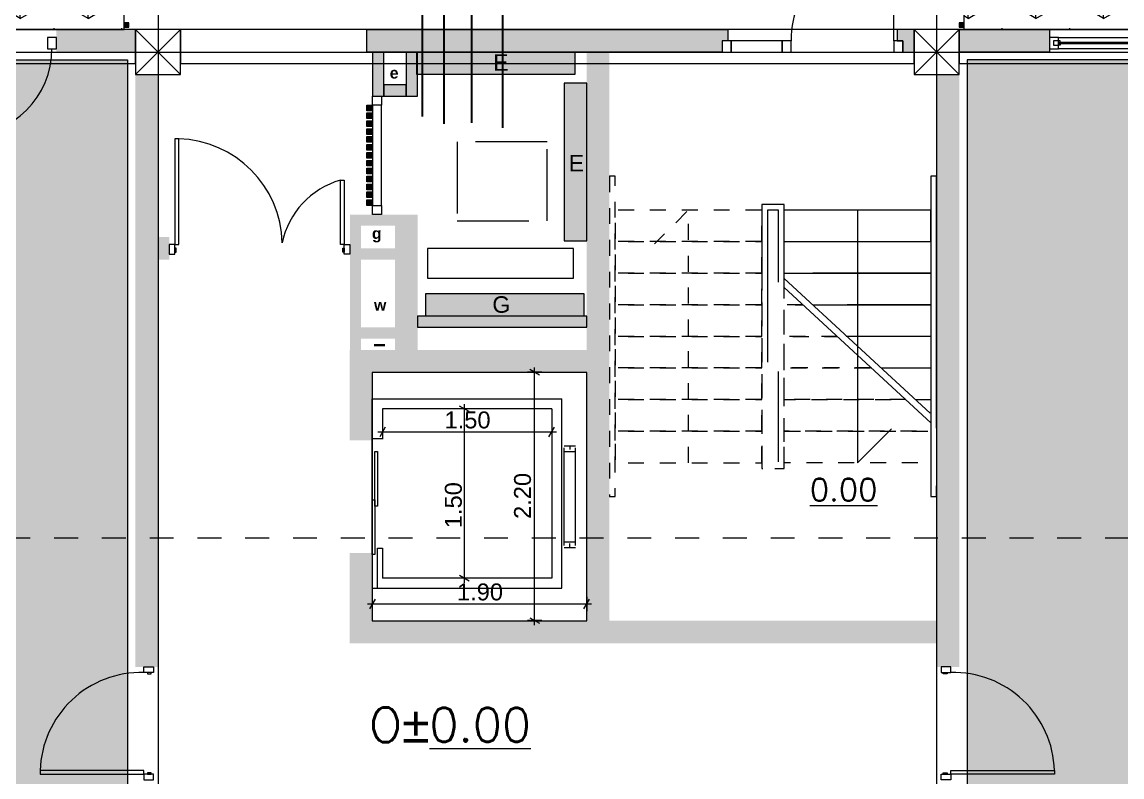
# Model space of a CAD drawing. Header units: millimetres. Extents: x 476244520 to 476657119, y 4620824743 to 4621446928.
# Drawn here: x 476416742 to 476426491, y 4620884395 to 4620891087 of the extents above; entities that cross this region are included whole.
import ezdxf

# ---------------------------------------------------------------- set-up
doc = ezdxf.new("R2010")
doc.units = ezdxf.units.MM
doc.header["$MEASUREMENT"] = 0
doc.set_wipeout_variables(frame=1)
for name, pattern in [('AStair_dashed', [1800, 800, -1000]), ('Dashed', [423.333333, 211.666667, -211.666667]), ('Hidden Line', [317.5, 211.666667, -105.833333]), ('Long Dashed', [1058.333302, 634.99999, -423.333311]), ('Small Dashed', [282.222222, 141.111111, -141.111111]), ('Wipeout_Contour', [1000, 0, -1000])]:
    doc.linetypes.add(name, pattern=pattern)
for name, color, linetype, lineweight, true_color in [('0_Pen_No__8_Pen_No__11', 7, 'Continuous', 0, 0x636466), ('gegmebi_Pen_No__7_Pen_No__252', 7, 'Continuous', 0, 0x666666), ('New_2D Drafting - General_Pen_No__250_Pen_No__17', 7, 'Continuous', 0, 0xa68068)]:
    doc.layers.add(name, color=color, linetype=linetype, lineweight=lineweight, true_color=true_color)
for name, color, linetype, lineweight in [('0_Pen_No__8_Pen_No__7', 7, 'Continuous', 0), ('2D Drafting - General_Pen_No__1_Pen_No__7', 7, 'Continuous', 0), ('2D Drafting - General_Pen_No__1_Pen_No__7_Pen_No__7', 7, 'Continuous', 0), ('2D Drafting - General_Pen_No__250_Pen_No__7_Pen_No__154', 154, 'Continuous', 0), ('2D Drafting - General_Pen_No__250_Pen_No__7_Pen_No__250', 7, 'Continuous', 0), ('2D Drafting - General_Pen_No__250_Pen_No__7_Pen_No__7', 7, 'Continuous', 0), ('2D Drafting - General_Pen_No__7_Pen_No__7', 7, 'Continuous', 0), ('2D Drafting - General_Pen_No__7_Pen_No__7_Pen_No__7', 7, 'Continuous', 0), ('a-iataki_Pen_No__1_Pen_No__1', 1, 'Continuous', 0), ('Doors_Pen_No__7_Pen_No__7', 7, 'Continuous', 0), ('Doors_Pen_No__7_Pen_No__7_Pen_No__7', 7, 'Continuous', 0), ('G-Anno-Nplt_Pen_No__151', 151, 'Continuous', 0), ('G-Anno-Nplt_Pen_No__4', 7, 'Continuous', 0), ('G-Anno-Nplt_Pen_No__7', 7, 'Continuous', 0), ('gegmebi_Pen_No__7_Pen_No__7', 7, 'Continuous', 0), ('kar-panjara_Pen_No__7_Pen_No__7_Pen_No__7', 7, 'Continuous', 0), ('New_._Pen_No__1', 1, 'Continuous', 0), ('New_0_Pen_No__250_Pen_No__255', 255, 'Continuous', 0), ('New_0_Pen_No__250_Pen_No__7', 7, 'Continuous', 0), ('New_2D Drafting - General_Pen_No__250_Pen_No__7_Pen_No__112', 112, 'Continuous', 0), ('New_2D Drafting - General_Pen_No__250_Pen_No__7_Pen_No__154', 154, 'Continuous', 0), ('New_2D Drafting - General_Pen_No__250_Pen_No__7_Pen_No__250', 7, 'Continuous', 0), ('New_2D Drafting - General_Pen_No__250_Pen_No__7_Pen_No__4', 7, 'Continuous', 0), ('New_2D Drafting - General_Pen_No__250_Pen_No__7_Pen_No__7', 7, 'Continuous', 0), ('New_2D Drafting - General_Pen_No__30_Pen_No__9_Pen_No__9_Pen_No__250', 7, 'Continuous', 0), ('New_2D Drafting - General_Pen_No__30_Pen_No__9_Pen_No__9_Pen_No__4', 7, 'Continuous', 0), ('New_2D Drafting - General_Pen_No__30_Pen_No__9_Pen_No__9_Pen_No__7', 7, 'Continuous', 0), ('New_R03_Nakveti_Pen_No__250', 7, 'Continuous', 0), ('New_R03_Nakveti_Pen_No__4', 7, 'Continuous', 0), ('New_shenobebi_Pen_No__1', 1, 'Continuous', 0), ('New_shenobebi_Pen_No__7', 7, 'Continuous', 0), ('New_Structural - Bearing_Pen_No__250', 7, 'Continuous', 0), ('New_Structural - Bearing_Pen_No__4', 7, 'Continuous', 0), ('New_Structural - Bearing_Pen_No__7', 7, 'Continuous', 0), ('zoma_Pen_No__142', 142, 'Continuous', 0), ('zoma_Pen_No__5_Pen_No__5', 5, 'Continuous', 0)]:
    doc.layers.add(name, color=color, linetype=linetype, lineweight=lineweight)
doc.layers.add('zoma', color=7, linetype='Continuous')
doc.styles.add('GENERATED_STYLE_2', font='arial.ttf')
doc.styles.add('GENERATED_STYLE_5', font='arialbd.ttf')
doc.dimstyles.new('GENERATED_STYLE__10', dxfattribs={"dimtxt": 150, "dimasz": 64.421331, "dimexe": 0.18, "dimexo": 3, "dimgap": 0.09, "dimtad": 1, "dimlfac": 0.001, "dimzin": 0, "dimdsep": 46, "dimtxsty": 'GENERATED_STYLE_2', "dimblk": 'ARROWHEAD_2', "dimblk1": 'ARROWHEAD_2', "dimblk2": 'ARROWHEAD_2', "dimcen": 0.09, "dimclrd": 142, "dimclre": 142, "dimclrt": 142, "dimadec": 0, "dimazin": 0, "dimtfac": 1, "dimtdec": 4, "dimtmove": 2, "dimatfit": 3, "dimfxl": 1, "dimtolj": 1, "dimtzin": 0, "dimarcsym": 0})
doc.dimstyles.new('GENERATED_STYLE__11', dxfattribs={"dimtxt": 150, "dimasz": 64.421331, "dimexe": 0.18, "dimexo": 3, "dimgap": 0.09, "dimtad": 1, "dimlfac": 0.001, "dimzin": 0, "dimdsep": 46, "dimtxsty": 'GENERATED_STYLE_2', "dimblk": 'ARROWHEAD_2', "dimblk1": 'ARROWHEAD_2', "dimblk2": 'ARROWHEAD_2', "dimcen": 0.09, "dimclrd": 142, "dimclre": 142, "dimclrt": 142, "dimadec": 0, "dimazin": 0, "dimtfac": 1, "dimtdec": 4, "dimtmove": 0, "dimatfit": 3, "dimfxl": 1, "dimtolj": 1, "dimtzin": 0, "dimarcsym": 0})
doc.dimstyles.new('GENERATED_STYLE__9', dxfattribs={"dimtxt": 150, "dimasz": 64.421331, "dimexe": 0.18, "dimexo": 3, "dimgap": 0.09, "dimtad": 1, "dimtih": 1, "dimtoh": 1, "dimlfac": 0.001, "dimzin": 0, "dimdsep": 46, "dimtxsty": 'GENERATED_STYLE_2', "dimblk": 'ARROWHEAD_2', "dimblk1": 'ARROWHEAD_2', "dimblk2": 'ARROWHEAD_2', "dimcen": 0.09, "dimclrd": 142, "dimclre": 142, "dimclrt": 142, "dimadec": 0, "dimazin": 0, "dimtfac": 1, "dimtdec": 4, "dimtmove": 0, "dimatfit": 3, "dimfxl": 1, "dimtolj": 1, "dimtzin": 0, "dimarcsym": 0})
pattern_1 = [(90, (476844527.15, 4621385791.04), (-600, 0), [86.60254, -259.80762]), (90, (476844827.15, 4621385964.25), (-600, 0), [86.60254, -259.80762]), (30, (476844527.15, 4621385791.04), (-300, 519.61524), [86.60254, -259.80762]), (30, (476844527.15, 4621386137.45), (-300, 519.61524), [86.60254, -259.80762]), (150, (476844527.15, 4621385791.04), (300, 519.61524), [86.60254, -259.80762]), (150, (476844527.15, 4621386137.45), (300, 519.61524), [86.60254, -259.80762])]

# ---------------------------------------------------------------- blocks, each defined once
blk = doc.blocks.new('*D818', base_point=(476844527.1, 4621385791))
at = {"layer": 'zoma_Pen_No__142', "color": 142, "linetype": 'Continuous', "lineweight": 0, "transparency": 16777216}
for p, q in [((476419846.9, 4620885928.2), (476419805.5, 4620885928.2)), ((476419871.4, 4620885970.6), (476419822.5, 4620885885.8)), ((476419846.9, 4620885991.8), (476419846.9, 4620885864.6)), ((476421746.9, 4620885928.2), (476419846.9, 4620885928.2)), ((476421722.5, 4620885885.8), (476421771.4, 4620885970.6)), ((476421746.9, 4620885991.8), (476421746.9, 4620885864.6)), ((476421788.4, 4620885928.2), (476421746.9, 4620885928.2))]:
    blk.add_line(p, q, dxfattribs=at)
at = {"layer": 'zoma_Pen_No__142', "color": 142, "lineweight": 0, "transparency": 16777216, "insert": (476420597.4, 4620885958.2), "char_height": 150, "attachment_point": 7, "style": 'GENERATED_STYLE_2'}
blk.add_mtext('\\A1;{\\pql;\\fArial CYR|b0|i0|c204|p34;1.90}', dxfattribs=at)
blk = doc.blocks.new('ARROWHEAD_2')
at = {"color": 0, "linetype": 'Continuous', "lineweight": 0}
for p, q in [((0, 0), (-1, 0)), ((-0.38, -0.66), (0.38, 0.66))]:
    blk.add_line(p, q, dxfattribs=at)
blk = doc.blocks.new('*D819', base_point=(476844527.1, 4621385791))
at = {"layer": 'zoma_Pen_No__142', "color": 142, "linetype": 'Continuous', "lineweight": 0, "transparency": 16777216}
for p, q in [((476420726.4, 4620887658.4), (476420599.2, 4620887658.4)), ((476420705.2, 4620887634), (476420620.4, 4620887682.9)), ((476420662.8, 4620887658.4), (476420662.8, 4620887699.9)), ((476420662.8, 4620886158.4), (476420662.8, 4620887658.4)), ((476420726.4, 4620886158.4), (476420599.2, 4620886158.4)), ((476420620.4, 4620886182.9), (476420705.2, 4620886134)), ((476420662.8, 4620886117), (476420662.8, 4620886158.4))]:
    blk.add_line(p, q, dxfattribs=at)
at = {"layer": 'zoma_Pen_No__142', "color": 142, "lineweight": 0, "transparency": 16777216, "insert": (476420641.8, 4620886600.4), "char_height": 150, "attachment_point": 7, "rotation": 90, "style": 'GENERATED_STYLE_2'}
blk.add_mtext('\\A1;{\\pql;\\fArial CYR|b0|i0|c204|p34;1.50}', dxfattribs=at)
blk = doc.blocks.new('*D820', base_point=(476844527.1, 4621385791))
at = {"layer": 'zoma_Pen_No__142', "color": 142, "linetype": 'Continuous', "lineweight": 0, "transparency": 16777216}
for p, q in [((476419961.1, 4620887495.1), (476419912.2, 4620887410.3)), ((476419936.6, 4620887516.3), (476419936.6, 4620887389.1)), ((476421412.2, 4620887410.3), (476421461.1, 4620887495.1)), ((476421436.6, 4620887516.3), (476421436.6, 4620887389.1)), ((476419936.6, 4620887452.7), (476419895.2, 4620887452.7)), ((476421436.6, 4620887452.7), (476419936.6, 4620887452.7)), ((476421478.1, 4620887452.7), (476421436.6, 4620887452.7))]:
    blk.add_line(p, q, dxfattribs=at)
at = {"layer": 'zoma_Pen_No__142', "color": 142, "lineweight": 0, "transparency": 16777216, "insert": (476420487.1, 4620887482.7), "char_height": 150, "attachment_point": 7, "style": 'GENERATED_STYLE_2'}
blk.add_mtext('\\A1;{\\pql;\\fArial CYR|b0|i0|c204|p34;1.50}', dxfattribs=at)
blk = doc.blocks.new('*D821', base_point=(476844527.1, 4621385791))
at = {"layer": 'zoma_Pen_No__142', "color": 142, "linetype": 'Continuous', "lineweight": 0, "transparency": 16777216}
for p, q in [((476421348.6, 4620887981.8), (476421221.4, 4620887981.8)), ((476421327.4, 4620887957.4), (476421242.6, 4620888006.3)), ((476421285, 4620887981.8), (476421285, 4620888023.3)), ((476421285, 4620885781.8), (476421285, 4620887981.8)), ((476421242.6, 4620885806.3), (476421327.4, 4620885757.4)), ((476421348.6, 4620885781.8), (476421221.4, 4620885781.8)), ((476421285, 4620885740.4), (476421285, 4620885781.8))]:
    blk.add_line(p, q, dxfattribs=at)
at = {"layer": 'zoma_Pen_No__142', "color": 142, "lineweight": 0, "transparency": 16777216, "insert": (476421255, 4620886682.3), "char_height": 150, "attachment_point": 7, "rotation": 90, "style": 'GENERATED_STYLE_2'}
blk.add_mtext('\\A1;{\\pql;\\fArial CYR|b0|i0|c204|p34;2.20}', dxfattribs=at)

msp = doc.modelspace()

# ---------------------------------------------------------------- hatches: boundary and pattern name
at = {"layer": '0_Pen_No__8_Pen_No__11', "linetype": 'Continuous', "lineweight": 0, "true_color": 0x636466}
for points in [[(476421641.831, 4620890820.429), (476421641.83, 4620890620.429), (476420241.876, 4620890620.439), (476420241.877, 4620890820.439)], [(476421747.721, 4620890545.674), (476421547.721, 4620890545.673), (476421547.73, 4620889145.719), (476421747.73, 4620889145.721)], [(476421721.549, 4620888680.478), (476421721.549, 4620888480.478), (476420321.595, 4620888480.478), (476420321.595, 4620888680.478)]]:
    msp.add_hatch(color=251, dxfattribs=at).paths.add_polyline_path(points)
at = {"layer": '2D Drafting - General_Pen_No__250_Pen_No__7_Pen_No__154', "linetype": 'Continuous', "lineweight": 0}
for points in [[(476422997.736, 4620890920.291), (476422947.733, 4620890920.291), (476422947.733, 4620890820.406), (476419797.461, 4620890820.406), (476419797.461, 4620891020.243), (476422997.736, 4620891020.243)], [(476424647.729, 4620891020.244), (476424497.736, 4620891020.244), (476424497.736, 4620890920.245), (476424547.733, 4620890920.245), (476424547.733, 4620890820.244), (476424647.729, 4620890820.244)]]:
    msp.add_hatch(color=154, dxfattribs=at).paths.add_polyline_path(points)
at = {"layer": '2D Drafting - General_Pen_No__250_Pen_No__7_Pen_No__7', "linetype": 'Continuous', "lineweight": 0}
for points in [[(476417747.729, 4620890820.243), (476417047.731, 4620890820.243), (476417047.731, 4620891020.243), (476417747.729, 4620891020.243)], [(476425847.734, 4620890820.243), (476425047.729, 4620890820.243), (476425047.729, 4620891020.243), (476425847.734, 4620891020.243)], [(476420147.73, 4620890820.425), (476420147.73, 4620890430.468), (476420247.73, 4620890430.468), (476420247.73, 4620890820.425)], [(476421747.729, 4620890820.243), (476421747.729, 4620888180.211), (476421947.729, 4620888180.211), (476421947.729, 4620890820.243)], [(476417947.729, 4620890620.243), (476417947.729, 4620885370.243), (476417747.729, 4620885370.243), (476417747.729, 4620890620.243)], [(476424847.729, 4620890620.243), (476424847.729, 4620885580.243), (476425047.729, 4620885580.243), (476425047.729, 4620890620.243)], [(476425047.729, 4620890620.243), (476424847.729, 4620890620.243), (476424847.729, 4620885370.243), (476425047.729, 4620885370.243)], [(476420247.729, 4620889380.478), (476420047.729, 4620889380.478), (476420047.729, 4620888180.478), (476420247.729, 4620888180.478)], [(476418047.643, 4620888979.871), (476417947.729, 4620888979.871), (476417947.729, 4620889179.871), (476418047.643, 4620889179.871)]]:
    msp.add_hatch(color=7, dxfattribs=at).paths.add_polyline_path(points)
at = {"layer": 'G-Anno-Nplt_Pen_No__151', "linetype": 'Continuous', "lineweight": 0, "true_color": 0x1f2f3f}
msp.add_hatch(color=169, dxfattribs=at).paths.add_polyline_path([(476417447.729, 4620883249.225), (476417947.729, 4620883249.225), (476417947.729, 4620881652.319), (476417877.729, 4620881652.319), (476417877.729, 4620880690.243), (476417678.519, 4620880690.243), (476417678.519, 4620880150.243), (476417877.729, 4620880150.243), (476417877.729, 4620875190.247), (476414277.553, 4620875190.247), (476414277.553, 4620873590.302), (476411617.729, 4620873590.302), (476411617.729, 4620873940.373), (476411217.729, 4620873940.373), (476411217.729, 4620880150.244), (476411317.729, 4620880150.244), (476411317.729, 4620880690.243), (476411217.729, 4620880690.243), (476411217.729, 4620881985.806), (476411147.729, 4620881985.806), (476411147.729, 4620883720.243), (476411217.729, 4620883720.243), (476411247.729, 4620883720.243), (476411247.729, 4620883950.243), (476411617.729, 4620883950.243), (476411617.729, 4620884780.431), (476411217.729, 4620884780.431), (476411217.729, 4620890550.244), (476411317.729, 4620890550.244), (476411317.729, 4620890750.243), (476417677.729, 4620890750.243), (476417677.729, 4620883890.243), (476417377.729, 4620883890.243), (476417377.729, 4620883554.047), (476417447.729, 4620883554.047)])
h = msp.add_hatch(color=169, dxfattribs=at)
h.paths.add_polyline_path([(476424057.541, 4620883820.244), (476420847.729, 4620883820.244), (476420847.729, 4620880272.083), (476420917.729, 4620880272.083), (476420917.729, 4620873790.243), (476420917.729, 4620873590.302), (476424577.729, 4620873590.302), (476424577.729, 4620873790.243), (476424777.729, 4620873790.243), (476424777.729, 4620875190.239), (476431677.729, 4620875190.239), (476431677.729, 4620878791.892), (476431747.729, 4620878791.892), (476431747.729, 4620880220.244), (476431127.541, 4620880220.244), (476431127.541, 4620880620.244), (476431127.541, 4620880690.244), (476431677.729, 4620880690.244), (476431677.729, 4620882714.552), (476431677.729, 4620883650.243), (476431477.729, 4620883650.243), (476431477.729, 4620883950.243), (476431277.729, 4620883950.243), (476431277.729, 4620884630.431), (476431677.729, 4620884630.431), (476431677.729, 4620890550.244), (476431477.729, 4620890550.244), (476431477.729, 4620890750.243), (476425117.729, 4620890750.243), (476425117.729, 4620883650.244), (476424937.73, 4620883650.244), (476424937.73, 4620883720.243), (476424747.462, 4620883720.243), (476424747.462, 4620883650.244), (476424747.462, 4620883423.501), (476424057.541, 4620883423.501)])
h.paths.add_polyline_path([(476425047.729, 4620880220.244), (476424647.729, 4620880220.244), (476424647.729, 4620880620.244), (476425047.729, 4620880620.244)], flags=0)
at = {"layer": 'G-Anno-Nplt_Pen_No__7', "linetype": 'Continuous', "lineweight": 0}
msp.add_hatch(color=7, dxfattribs=at).paths.add_polyline_path([(476421947.729, 4620885580.243), (476424847.729, 4620885580.243), (476424847.729, 4620885780.243), (476421947.729, 4620885780.243)])
at = {"layer": 'New_0_Pen_No__250_Pen_No__255', "linetype": 'Continuous', "lineweight": 0}
for points in [[(476417688.025, 4620891079.896), (476417647.729, 4620891079.896), (476417647.729, 4620891040.243), (476417688.025, 4620891040.243)], [(476425088.025, 4620891079.896), (476425047.729, 4620891079.896), (476425047.729, 4620891040.243), (476425088.025, 4620891040.243)]]:
    msp.add_hatch(color=255, dxfattribs=at).paths.add_polyline_path(points)
at = {"layer": 'New_2D Drafting - General_Pen_No__250_Pen_No__17', "linetype": 'Continuous', "lineweight": 0, "true_color": 0xa68068}
for points in [[(476419847.729, 4620890300.478), (476419847.729, 4620890350.478), (476419797.729, 4620890350.478), (476419797.729, 4620890300.478)], [(476419847.729, 4620890230.478), (476419847.729, 4620890280.478), (476419797.729, 4620890280.478), (476419797.729, 4620890230.478)], [(476419847.729, 4620890160.478), (476419847.729, 4620890210.478), (476419797.729, 4620890210.478), (476419797.729, 4620890160.478)], [(476419847.729, 4620890090.478), (476419847.729, 4620890140.478), (476419797.729, 4620890140.478), (476419797.729, 4620890090.478)], [(476419847.729, 4620890020.478), (476419847.729, 4620890070.478), (476419797.729, 4620890070.478), (476419797.729, 4620890020.478)], [(476419797.729, 4620890000.478), (476419797.729, 4620889950.478), (476419847.729, 4620889950.478), (476419847.729, 4620890000.478)], [(476419847.729, 4620889880.478), (476419847.729, 4620889930.478), (476419797.729, 4620889930.478), (476419797.729, 4620889880.478)], [(476419847.729, 4620889810.478), (476419847.729, 4620889860.478), (476419797.729, 4620889860.478), (476419797.729, 4620889810.478)], [(476419847.729, 4620889740.478), (476419847.729, 4620889790.478), (476419797.729, 4620889790.478), (476419797.729, 4620889740.478)], [(476419847.729, 4620889670.478), (476419847.729, 4620889720.478), (476419797.729, 4620889720.478), (476419797.729, 4620889670.478)], [(476419847.729, 4620889600.478), (476419847.729, 4620889650.478), (476419797.729, 4620889650.478), (476419797.729, 4620889600.478)], [(476419847.729, 4620889530.478), (476419847.729, 4620889580.478), (476419797.729, 4620889580.478), (476419797.729, 4620889530.478)], [(476419797.729, 4620889510.478), (476419797.729, 4620889460.478), (476419847.729, 4620889460.478), (476419847.729, 4620889510.478)]]:
    msp.add_hatch(color=45, dxfattribs=at).paths.add_polyline_path(points)
at = {"layer": 'New_2D Drafting - General_Pen_No__250_Pen_No__7_Pen_No__112', "linetype": 'Continuous', "lineweight": 0}
h = msp.add_hatch(dxfattribs=at)
h.set_pattern_fill('GRASS', color=112, style=0, pattern_type=2)
h.set_pattern_definition(pattern_1)
h.paths.add_polyline_path([(476411067.877, 4620891020.243), (476417647.729, 4620891020.243), (476417647.729, 4620893620.243), (476411067.877, 4620893620.243)])
h = msp.add_hatch(dxfattribs=at)
h.set_pattern_fill('GRASS', color=112, style=0, pattern_type=2)
h.set_pattern_definition(pattern_1)
h.paths.add_polyline_path([(476425088.025, 4620891020.243), (476431847.729, 4620891020.243), (476431847.729, 4620893620.243), (476425088.025, 4620893620.243)])
at = {"layer": 'New_2D Drafting - General_Pen_No__250_Pen_No__7_Pen_No__154', "linetype": 'Continuous', "lineweight": 0}
for points in [[(476421946.94, 4620888180.254), (476421746.94, 4620888180.254), (476419646.94, 4620888180.254), (476419646.94, 4620887380.254), (476419846.94, 4620887380.254), (476419846.94, 4620887980.254), (476421746.94, 4620887980.254), (476421946.94, 4620887980.254)], [(476421946.94, 4620887980.254), (476421746.94, 4620887980.254), (476421746.94, 4620885780.254), (476419846.94, 4620885780.254), (476419846.94, 4620886380.254), (476419646.94, 4620886380.254), (476419646.94, 4620885580.254), (476421946.94, 4620885580.254), (476421946.94, 4620885780.254)]]:
    msp.add_hatch(color=154, dxfattribs=at).paths.add_polyline_path(points)
at = {"layer": 'New_2D Drafting - General_Pen_No__250_Pen_No__7_Pen_No__7', "linetype": 'Continuous', "lineweight": 0}
for points in [[(476419947.729, 4620890820.351), (476419847.729, 4620890820.351), (476419847.729, 4620890430.351), (476419947.729, 4620890430.351)], [(476421747.729, 4620888380.713), (476421747.729, 4620888480.713), (476420247.729, 4620888480.713), (476420247.729, 4620888380.713)]]:
    msp.add_hatch(color=7, dxfattribs=at).paths.add_polyline_path(points)
at = {"layer": 'New_2D Drafting - General_Pen_No__30_Pen_No__9_Pen_No__9_Pen_No__4', "linetype": 'Continuous', "lineweight": 0}
for points in [[(476420147.73, 4620890530.468), (476419947.729, 4620890530.468), (476419947.729, 4620890430.468), (476420147.73, 4620890430.468)], [(476419747.729, 4620889080.476), (476419747.729, 4620889280.478), (476420047.729, 4620889280.478), (476420047.729, 4620889380.478), (476419647.729, 4620889380.478), (476419647.729, 4620889080.476)]]:
    msp.add_hatch(color=7, dxfattribs=at).paths.add_polyline_path(points)
at = {"layer": 'New_2D Drafting - General_Pen_No__30_Pen_No__9_Pen_No__9_Pen_No__7', "linetype": 'Continuous', "lineweight": 0}
for points in [[(476419647.729, 4620889080.476), (476419647.729, 4620888180.478), (476419747.729, 4620888180.478), (476419747.729, 4620889080.476)], [(476420047.729, 4620889080.476), (476419747.729, 4620889080.476), (476419747.729, 4620888980.476), (476420047.729, 4620888980.476)], [(476420047.729, 4620888380.478), (476419747.729, 4620888380.478), (476419747.729, 4620888280.478), (476420047.729, 4620888280.478)]]:
    msp.add_hatch(color=7, dxfattribs=at).paths.add_polyline_path(points)

# ---------------------------------------------------------------- linework, layer by layer
at = {"layer": '0_Pen_No__8_Pen_No__7', "color": 7, "linetype": 'Continuous', "lineweight": 0, "flags": 128}
for points in [[(476421641.831, 4620890820.429), (476421641.83, 4620890620.429), (476420241.876, 4620890620.439), (476420241.877, 4620890820.439)], [(476421747.721, 4620890545.674), (476421547.721, 4620890545.673), (476421547.73, 4620889145.719), (476421747.73, 4620889145.721)], [(476421721.549, 4620888680.478), (476421721.549, 4620888480.478), (476420321.595, 4620888480.478), (476420321.595, 4620888680.478)]]:
    msp.add_lwpolyline(points, close=True, dxfattribs=at)
at = {"layer": '2D Drafting - General_Pen_No__1_Pen_No__7', "color": 7, "linetype": 'Continuous', "lineweight": 0}
for p, q in [((476418147.729, 4620890620.243), (476417747.729, 4620891020.243)), ((476417747.729, 4620890620.243), (476418147.729, 4620891020.243)), ((476425047.729, 4620890620.243), (476424647.729, 4620891020.243)), ((476424647.729, 4620890620.243), (476425047.729, 4620891020.243))]:
    msp.add_line(p, q, dxfattribs=at)
at = {"layer": '2D Drafting - General_Pen_No__1_Pen_No__7', "color": 7, "linetype": 'Continuous', "lineweight": 0, "flags": 128}
for points in [[(476411247.729, 4620890720.243), (476417747.729, 4620890720.243), (476417747.729, 4620891020.243), (476411247.729, 4620891020.243)], [(476417747.729, 4620890620.243), (476418147.729, 4620890620.243), (476418147.729, 4620891020.243), (476417747.729, 4620891020.243)], [(476418147.729, 4620890720.243), (476424647.729, 4620890720.243), (476424647.729, 4620891020.243), (476418147.729, 4620891020.243)], [(476424647.729, 4620890620.243), (476425047.729, 4620890620.243), (476425047.729, 4620891020.243), (476424647.729, 4620891020.243)], [(476425047.729, 4620890720.243), (476431547.729, 4620890720.243), (476431547.729, 4620891020.243), (476425047.729, 4620891020.243)]]:
    msp.add_lwpolyline(points, close=True, dxfattribs=at)
msp.add_lwpolyline([(476424357.729, 4620888020.406), (476424797.729, 4620888020.406)], dxfattribs=at)
at = {"layer": '2D Drafting - General_Pen_No__1_Pen_No__7_Pen_No__7', "color": 7, "linetype": 'Continuous', "lineweight": 0}
for centre, start, end in [((476417796.698, 4620884427.966), 88.396194, 178.396194), ((476424998.76, 4620884427.966), 1.603806, 91.603806)]:
    msp.add_arc(centre, 893.239, start, end, dxfattribs=at)
at = {"layer": '2D Drafting - General_Pen_No__250_Pen_No__7_Pen_No__250', "color": 7, "linetype": 'Continuous', "lineweight": 0, "flags": 128}
for points in [[(476425847.734, 4620890820.243), (476425047.729, 4620890820.243), (476425047.729, 4620891020.243), (476425847.734, 4620891020.243)], [(476420147.73, 4620890820.425), (476420147.73, 4620890430.468), (476420247.73, 4620890430.468), (476420247.73, 4620890820.425)]]:
    msp.add_lwpolyline(points, close=True, dxfattribs=at)
at = {"layer": '2D Drafting - General_Pen_No__250_Pen_No__7_Pen_No__7', "color": 7, "linetype": 'Continuous', "lineweight": 0, "flags": 128}
for points in [[(476422997.736, 4620890920.291), (476422947.733, 4620890920.291), (476422947.733, 4620890820.406), (476419797.461, 4620890820.406), (476419797.461, 4620891020.243), (476422997.736, 4620891020.243)], [(476424647.729, 4620891020.244), (476424497.736, 4620891020.244), (476424497.736, 4620890920.245), (476424547.733, 4620890920.245), (476424547.733, 4620890820.244), (476424647.729, 4620890820.244)]]:
    msp.add_lwpolyline(points, close=True, dxfattribs=at)
at = {"layer": '2D Drafting - General_Pen_No__7_Pen_No__7', "color": 7, "linetype": 'Continuous', "lineweight": 0, "flags": 128}
for points in [[(476424791.689, 4620887619.828), (476423497.729, 4620888814.252)], [(476424797.729, 4620887534.064), (476423497.729, 4620888734.064)]]:
    msp.add_lwpolyline(points, dxfattribs=at)
at = {"layer": '2D Drafting - General_Pen_No__7_Pen_No__7_Pen_No__7', "color": 7, "linetype": 'Continuous', "lineweight": 0, "flags": 128}
msp.add_lwpolyline([(476425927.734, 4620890950.016), (476426577.734, 4620890949.988), (476426577.729, 4620890850.049), (476425927.729, 4620890850.077)], close=True, dxfattribs=at)
at = {"layer": '2D Drafting - General_Pen_No__7_Pen_No__7_Pen_No__7', "color": 7, "linetype": 'Continuous', "lineweight": 0}
msp.add_arc((476416237.415, 4620890850.084), 770.311, 269.9974687, 359.994289, dxfattribs=at)
at = {"layer": 'Doors_Pen_No__7_Pen_No__7', "color": 7, "linetype": 'Continuous', "lineweight": 0, "flags": 128}
for points in [[(476418098.035, 4620889114.537), (476418131.368, 4620889114.537), (476418131.368, 4620890052.426), (476418098.035, 4620890052.426)], [(476419597.731, 4620889114.537), (476419564.398, 4620889114.485), (476419564.398, 4620889684.414), (476419597.731, 4620889684.466)], [(476418047.646, 4620889029.871), (476418098.035, 4620889029.871), (476418098.035, 4620889114.537), (476418047.646, 4620889114.537)], [(476418098.035, 4620889047.871), (476418109.146, 4620889047.871), (476418109.146, 4620889081.204), (476418098.035, 4620889081.204)], [(476419597.731, 4620889047.871), (476419586.231, 4620889047.871), (476419586.231, 4620889081.204), (476419597.731, 4620889081.204)], [(476419647.731, 4620889029.871), (476419597.731, 4620889029.871), (476419597.731, 4620889114.537), (476419647.731, 4620889114.537)]]:
    msp.add_lwpolyline(points, close=True, dxfattribs=at)
at = {"layer": 'Doors_Pen_No__7_Pen_No__7', "color": 7, "linetype": 'Continuous', "lineweight": 0}
msp.add_arc((476419760.73, 4620888985.577), 725.892, 105.6922567, 168.6096077, dxfattribs=at)
at = {"layer": 'Doors_Pen_No__7_Pen_No__7_Pen_No__7', "color": 7, "linetype": 'Continuous', "lineweight": 0, "flags": 128}
for points in [[(476417906.365, 4620885370.243), (476417906.365, 4620885320.855), (476417821.698, 4620885320.855), (476417821.698, 4620885370.243)], [(476417888.365, 4620885309.743), (476417888.365, 4620885320.855), (476417855.031, 4620885320.855), (476417855.031, 4620885309.743)], [(476424889.094, 4620885370.243), (476424889.094, 4620885320.855), (476424973.76, 4620885320.855), (476424973.76, 4620885370.243)], [(476424907.094, 4620885309.743), (476424907.094, 4620885320.855), (476424940.427, 4620885320.855), (476424940.427, 4620885309.743)], [(476417821.698, 4620884419.632), (476417821.698, 4620884452.966), (476416903.809, 4620884452.966), (476416903.809, 4620884419.632)], [(476424973.76, 4620884419.632), (476424973.76, 4620884452.966), (476425891.649, 4620884452.966), (476425891.649, 4620884419.632)], [(476417906.365, 4620884370.243), (476417906.365, 4620884419.632), (476417821.698, 4620884419.632), (476417821.698, 4620884370.243)], [(476417888.365, 4620884419.632), (476417888.365, 4620884430.743), (476417855.031, 4620884430.743), (476417855.031, 4620884419.632)], [(476424889.094, 4620884370.243), (476424889.094, 4620884419.632), (476424973.76, 4620884419.632), (476424973.76, 4620884370.243)], [(476424907.094, 4620884419.632), (476424907.094, 4620884430.743), (476424940.427, 4620884430.743), (476424940.427, 4620884419.632)]]:
    msp.add_lwpolyline(points, close=True, dxfattribs=at)
at = {"layer": 'G-Anno-Nplt_Pen_No__4', "color": 7, "linetype": 'Continuous', "lineweight": 0, "flags": 128}
for points in [[(476411317.729, 4620890750.243), (476417677.729, 4620890750.243), (476417677.729, 4620883890.243), (476417377.729, 4620883890.243), (476417377.729, 4620883554.047), (476417447.729, 4620883554.047), (476417447.729, 4620883249.225), (476417947.729, 4620883249.225), (476417947.729, 4620881652.319), (476417877.729, 4620881652.319), (476417877.729, 4620880690.243), (476417678.519, 4620880690.243), (476417678.519, 4620880150.243), (476417877.729, 4620880150.243), (476417877.729, 4620875190.247)], [(476431477.729, 4620890750.243), (476425117.729, 4620890750.243), (476425117.729, 4620883650.244), (476424937.73, 4620883650.244), (476424937.73, 4620883720.243), (476424747.462, 4620883720.243), (476424747.462, 4620883650.244), (476424747.462, 4620883423.501), (476424057.541, 4620883423.501), (476424057.541, 4620883820.244), (476420847.729, 4620883820.244), (476420847.729, 4620880272.083), (476420917.729, 4620880272.083), (476420917.729, 4620873790.243), (476420917.729, 4620873590.302), (476424577.729, 4620873590.302), (476424577.729, 4620873790.243), (476424777.729, 4620873790.243), (476424777.729, 4620875190.239), (476431677.729, 4620875190.239)]]:
    msp.add_lwpolyline(points, dxfattribs=at)
at = {"layer": 'G-Anno-Nplt_Pen_No__7', "color": 7, "linetype": 'Continuous', "lineweight": 0}
msp.add_arc((476418102.797, 4620889106.247), 946.61, 1.3733964, 88.2704205, dxfattribs=at)
at = {"layer": 'gegmebi_Pen_No__7_Pen_No__252', "color": 251, "linetype": 'Small Dashed', "lineweight": 0, "true_color": 0x666666, "flags": 128}
for points in [[(476421947.729, 4620889720.406), (476421947.729, 4620886880.406), (476421997.729, 4620886880.406), (476421997.729, 4620889720.406)], [(476423297.729, 4620889140.406), (476423297.729, 4620889420.406), (476421997.729, 4620889420.406), (476421997.729, 4620889140.406)], [(476423297.729, 4620888860.406), (476423297.729, 4620889140.406), (476421997.729, 4620889140.406), (476421997.729, 4620888860.406)], [(476423297.729, 4620888580.406), (476423297.729, 4620888860.406), (476421997.729, 4620888860.406), (476421997.729, 4620888580.406)], [(476423297.729, 4620888300.406), (476423297.729, 4620888580.406), (476421997.729, 4620888580.406), (476421997.729, 4620888300.406)], [(476423297.729, 4620888020.406), (476423297.729, 4620888300.406), (476421997.729, 4620888300.406), (476421997.729, 4620888020.406)], [(476423297.729, 4620887740.406), (476423297.729, 4620888020.406), (476421997.729, 4620888020.406), (476421997.729, 4620887740.406)], [(476423297.729, 4620887460.406), (476423297.729, 4620887740.406), (476421997.729, 4620887740.406), (476421997.729, 4620887460.406)], [(476423297.729, 4620887180.406), (476423297.729, 4620887460.406), (476421997.729, 4620887460.406), (476421997.729, 4620887180.406)], [(476423497.729, 4620887180.406), (476423497.729, 4620887460.406), (476424797.729, 4620887460.406), (476424797.729, 4620887180.406)]]:
    msp.add_lwpolyline(points, close=True, dxfattribs=at)
for points in [[(476422647.729, 4620887180.406), (476422647.729, 4620889420.406), (476422347.729, 4620889120.406)], [(476423664.192, 4620888580.406), (476423497.729, 4620888580.406), (476423497.729, 4620888734.064)], [(476423967.525, 4620888300.406), (476423497.729, 4620888300.406), (476423497.729, 4620888580.406), (476423664.192, 4620888580.406)], [(476424270.859, 4620888020.406), (476423497.729, 4620888020.406), (476423497.729, 4620888300.406), (476423967.525, 4620888300.406)], [(476424574.192, 4620887740.406), (476423497.729, 4620887740.406), (476423497.729, 4620888020.406), (476424270.859, 4620888020.406)], [(476424797.729, 4620887614.252), (476424797.729, 4620887460.406), (476423497.729, 4620887460.406), (476423497.729, 4620887740.406), (476424574.192, 4620887740.406)]]:
    msp.add_lwpolyline(points, dxfattribs=at)
at = {"layer": 'gegmebi_Pen_No__7_Pen_No__252', "color": 251, "linetype": 'Hidden Line', "lineweight": 0, "true_color": 0x666666, "flags": 128}
msp.add_lwpolyline([(476423297.729, 4620888918.679), (476423297.729, 4620887130.406), (476423497.729, 4620887130.406), (476423497.729, 4620888734.064)], dxfattribs=at)
at = {"layer": 'gegmebi_Pen_No__7_Pen_No__252', "color": 251, "linetype": 'AStair_dashed', "lineweight": 0, "true_color": 0x666666, "flags": 128}
for points in [[(476423347.729, 4620888872.526), (476423347.729, 4620887180.406), (476423447.729, 4620887180.406), (476423447.729, 4620888780.218)], [(476424797.729, 4620887534.064), (476424797.729, 4620886880.406), (476424847.729, 4620886880.406), (476424847.729, 4620887487.91)]]:
    msp.add_lwpolyline(points, dxfattribs=at)
at = {"layer": 'gegmebi_Pen_No__7_Pen_No__7', "color": 7, "linetype": 'Continuous', "lineweight": 0, "flags": 128}
for points in [[(476424847.729, 4620887487.91), (476424847.729, 4620889720.406), (476424797.729, 4620889720.406), (476424797.729, 4620887906.372), (476424797.729, 4620887534.064)], [(476423497.729, 4620888734.064), (476423497.729, 4620889470.406), (476423297.729, 4620889470.406), (476423297.729, 4620888918.679)], [(476423447.729, 4620888780.218), (476423447.729, 4620889420.406), (476423347.729, 4620889420.406), (476423347.729, 4620888872.526)], [(476423497.729, 4620889140.406), (476424797.729, 4620889140.406), (476424797.729, 4620889420.406), (476423497.729, 4620889420.406)], [(476424147.729, 4620889420.406), (476424147.729, 4620887180.406), (476424447.729, 4620887480.406)], [(476423497.729, 4620889094.252), (476423497.729, 4620889140.406), (476424797.729, 4620889140.406), (476424797.729, 4620888860.406), (476423751.062, 4620888860.406)], [(476423497.729, 4620888860.406), (476424797.729, 4620888860.406), (476424797.729, 4620888580.406), (476424054.396, 4620888580.406)], [(476423751.062, 4620888580.406), (476424797.729, 4620888580.406), (476424797.729, 4620888300.406), (476424047.729, 4620888300.406)], [(476424661.062, 4620887740.406), (476424797.729, 4620887740.406), (476424797.729, 4620887614.252)]]:
    msp.add_lwpolyline(points, dxfattribs=at)
at = {"layer": 'kar-panjara_Pen_No__7_Pen_No__7_Pen_No__7', "color": 7, "linetype": 'Continuous', "lineweight": 0, "flags": 128}
for points in [[(476417047.731, 4620890950.016), (476416967.731, 4620890950.02), (476416967.727, 4620890850.02), (476417047.727, 4620890850.016)], [(476425927.734, 4620890950.016), (476425847.734, 4620890950.02), (476425847.729, 4620890850.02), (476425927.729, 4620890850.016)], [(476425882.73, 4620890880.079), (476425927.73, 4620890880.077), (476425927.731, 4620890895.077), (476425927.732, 4620890905.077), (476425942.732, 4620890905.077), (476425942.732, 4620890920.077), (476425882.732, 4620890920.079)], [(476425942.73, 4620890880.077), (476425927.73, 4620890880.077), (476425927.731, 4620890895.077), (476425942.731, 4620890895.077)], [(476425927.731, 4620890895.077), (476426577.731, 4620890895.049), (476426577.732, 4620890905.049), (476425927.732, 4620890905.077)]]:
    msp.add_lwpolyline(points, close=True, dxfattribs=at)
at = {"layer": 'New_0_Pen_No__250_Pen_No__7', "color": 7, "linetype": 'Continuous', "lineweight": 0, "flags": 128}
for points in [[(476417688.025, 4620891079.896), (476417647.729, 4620891079.896), (476417647.729, 4620891040.243), (476417688.025, 4620891040.243)], [(476425088.025, 4620891079.896), (476425047.729, 4620891079.896), (476425047.729, 4620891040.243), (476425088.025, 4620891040.243)]]:
    msp.add_lwpolyline(points, close=True, dxfattribs=at)
at = {"layer": 'New_2D Drafting - General_Pen_No__250_Pen_No__7_Pen_No__250', "color": 7, "linetype": 'Continuous', "lineweight": 0, "flags": 128}
for points in [[(476419947.729, 4620890820.351), (476419847.729, 4620890820.351), (476419847.729, 4620890430.351), (476419947.729, 4620890430.351)], [(476421747.729, 4620888380.713), (476421747.729, 4620888480.713), (476420247.729, 4620888480.713), (476420247.729, 4620888380.713)]]:
    msp.add_lwpolyline(points, close=True, dxfattribs=at)
at = {"layer": 'New_2D Drafting - General_Pen_No__250_Pen_No__7_Pen_No__4', "color": 7, "linetype": 'Continuous', "lineweight": 0, "flags": 128}
for points in [[(476411067.877, 4620891020.243), (476417647.729, 4620891020.243), (476417647.729, 4620893620.243), (476411067.877, 4620893620.243)], [(476425088.025, 4620891020.243), (476431847.729, 4620891020.243), (476431847.729, 4620893620.243), (476425088.025, 4620893620.243)]]:
    msp.add_lwpolyline(points, close=True, dxfattribs=at)
at = {"layer": 'New_2D Drafting - General_Pen_No__30_Pen_No__9_Pen_No__9_Pen_No__250', "color": 7, "linetype": 'Continuous', "lineweight": 0, "flags": 128}
msp.add_lwpolyline([(476420147.73, 4620890530.468), (476419947.729, 4620890530.468), (476419947.729, 4620890430.468), (476420147.73, 4620890430.468)], close=True, dxfattribs=at)
at = {"layer": 'New_R03_Nakveti_Pen_No__250', "color": 7, "linetype": 'Continuous', "lineweight": 0}
for p, q in [((476421548.5, 4620887330.254), (476421648.5, 4620887330.254)), ((476421548.5, 4620886446.921), (476421548.5, 4620887313.587)), ((476421548.5, 4620887280.254), (476421648.5, 4620887280.254)), ((476421598.5, 4620887330.254), (476421598.5, 4620887296.921)), ((476421648.5, 4620886446.921), (476421648.5, 4620887313.587)), ((476421548.5, 4620886480.254), (476421648.5, 4620886480.254)), ((476421548.5, 4620886430.254), (476421648.5, 4620886430.254)), ((476421598.5, 4620886430.254), (476421598.5, 4620886463.587))]:
    msp.add_line(p, q, dxfattribs=at)
at = {"layer": 'New_R03_Nakveti_Pen_No__4', "color": 7, "linetype": 'Continuous', "lineweight": 0}
for p, q in [((476419846.94, 4620887391.922), (476419846.94, 4620887746.556)), ((476419846.94, 4620887746.556), (476421526.312, 4620887746.556)), ((476421526.312, 4620886067.183), (476421526.312, 4620887746.556)), ((476419936.626, 4620887656.869), (476419936.626, 4620887391.922)), ((476421436.626, 4620887656.869), (476419936.626, 4620887656.869)), ((476421436.626, 4620887656.869), (476421436.626, 4620886156.869)), ((476419936.626, 4620887391.922), (476419846.94, 4620887391.922)), ((476419846.94, 4620886421.817), (476419846.94, 4620887391.922)), ((476419846.94, 4620886421.817), (476419846.94, 4620886067.183)), ((476419891.783, 4620886067.183), (476419891.783, 4620886421.817)), ((476419891.783, 4620886421.817), (476419936.626, 4620886421.817)), ((476419936.626, 4620886421.817), (476419936.626, 4620886156.869)), ((476421436.626, 4620886156.869), (476419936.626, 4620886156.869)), ((476419846.94, 4620886067.183), (476421526.312, 4620886067.183))]:
    msp.add_line(p, q, dxfattribs=at)
for points in [[(476419869.361, 4620886794.762), (476419869.361, 4620887279.814), (476419891.783, 4620887279.814), (476419891.783, 4620886794.762)], [(476419846.94, 4620886365.763), (476419846.94, 4620886850.816), (476419869.361, 4620886850.816), (476419869.361, 4620886365.763)]]:
    msp.add_lwpolyline(points, close=True, dxfattribs=at)
at = {"layer": 'New_shenobebi_Pen_No__1', "color": 1, "linetype": 'Dashed', "lineweight": 0}
msp.add_lwpolyline([(476385700.93, 4620886515.946), (476436774.143, 4620886515.946)], dxfattribs=at)
at = {"layer": 'New_shenobebi_Pen_No__7', "color": 7, "linetype": 'Continuous', "lineweight": 0}
msp.add_lwpolyline([(476421746.94, 4620885780.254), (476421746.94, 4620887980.254), (476419846.94, 4620887980.254), (476419846.94, 4620885780.254)], close=True, dxfattribs=at)
at = {"layer": 'New_Structural - Bearing_Pen_No__250', "color": 7, "linetype": 'Continuous', "lineweight": 0}
for p, q in [((476424467.736, 4620890920.246), (476424467.764, 4620891830.246)), ((476422997.739, 4620891020.291), (476422997.736, 4620890920.291)), ((476424497.739, 4620891020.245), (476424497.736, 4620890920.245)), ((476422947.736, 4620890920.293), (476422947.733, 4620890820.293)), ((476422947.736, 4620890920.293), (476422947.733, 4620890820.293)), ((476422947.736, 4620890920.293), (476422947.733, 4620890820.293)), ((476423027.736, 4620890920.29), (476422947.736, 4620890920.293)), ((476422997.736, 4620890920.291), (476422947.736, 4620890920.293)), ((476422997.736, 4620890920.291), (476422947.736, 4620890920.293)), ((476423027.733, 4620890820.29), (476423027.736, 4620890920.29)), ((476423477.736, 4620890920.276), (476423477.733, 4620890820.276)), ((476423557.736, 4620890920.274), (476423477.736, 4620890920.276)), ((476423557.733, 4620890820.274), (476423557.736, 4620890920.274)), ((476424467.736, 4620890920.246), (476424467.733, 4620890820.243)), ((476424547.736, 4620890920.243), (476424467.736, 4620890920.246)), ((476424497.736, 4620890920.245), (476424547.736, 4620890920.243)), ((476424497.736, 4620890920.245), (476424547.736, 4620890920.243)), ((476424547.733, 4620890820.243), (476424547.736, 4620890920.243)), ((476424547.736, 4620890920.243), (476424547.733, 4620890820.243)), ((476424547.736, 4620890920.243), (476424547.733, 4620890820.243)), ((476422947.733, 4620890820.293), (476423027.733, 4620890820.29)), ((476423477.733, 4620890820.276), (476423557.733, 4620890820.274)), ((476424467.733, 4620890820.243), (476424547.733, 4620890820.243))]:
    msp.add_line(p, q, dxfattribs=at)
msp.add_lwpolyline([(476423027.733, 4620890820.29), (476423477.733, 4620890820.276), (476423477.736, 4620890920.276), (476423027.736, 4620890920.29)], close=True, dxfattribs=at)
msp.add_arc((476424467.736, 4620890920.246), 910, 89.9982333, 179.9982333, dxfattribs=at)
at = {"layer": 'New_Structural - Bearing_Pen_No__4', "color": 7, "linetype": 'Continuous', "lineweight": 0, "flags": 128}
for points in [[(476419927.729, 4620890350.468), (476419847.729, 4620890350.468), (476419847.729, 4620890430.468), (476419927.729, 4620890430.468)], [(476419847.729, 4620890300.478), (476419797.729, 4620890300.478), (476419797.729, 4620890350.478), (476419847.729, 4620890350.478)], [(476419927.729, 4620890350.468), (476419847.729, 4620890350.468), (476419847.729, 4620889460.478), (476419927.729, 4620889460.478)], [(476419847.729, 4620890230.478), (476419797.729, 4620890230.478), (476419797.729, 4620890280.478), (476419847.729, 4620890280.478)], [(476419847.729, 4620890160.478), (476419797.729, 4620890160.478), (476419797.729, 4620890210.478), (476419847.729, 4620890210.478)], [(476419847.729, 4620890090.478), (476419797.729, 4620890090.478), (476419797.729, 4620890140.478), (476419847.729, 4620890140.478)], [(476419847.729, 4620890020.478), (476419797.729, 4620890020.478), (476419797.729, 4620890070.478), (476419847.729, 4620890070.478)], [(476419847.729, 4620889950.478), (476419797.729, 4620889950.478), (476419797.729, 4620890000.478), (476419847.729, 4620890000.478)], [(476419847.729, 4620889880.478), (476419797.729, 4620889880.478), (476419797.729, 4620889930.478), (476419847.729, 4620889930.478)], [(476419847.729, 4620889810.478), (476419797.729, 4620889810.478), (476419797.729, 4620889860.478), (476419847.729, 4620889860.478)], [(476419847.729, 4620889740.478), (476419797.729, 4620889740.478), (476419797.729, 4620889790.478), (476419847.729, 4620889790.478)], [(476419847.729, 4620889670.478), (476419797.729, 4620889670.478), (476419797.729, 4620889720.478), (476419847.729, 4620889720.478)], [(476419847.729, 4620889600.478), (476419797.729, 4620889600.478), (476419797.729, 4620889650.478), (476419847.729, 4620889650.478)], [(476419847.729, 4620889530.478), (476419797.729, 4620889530.478), (476419797.729, 4620889580.478), (476419847.729, 4620889580.478)], [(476419847.729, 4620889460.478), (476419797.729, 4620889460.478), (476419797.729, 4620889510.478), (476419847.729, 4620889510.478)], [(476419927.729, 4620889380.478), (476419847.729, 4620889380.478), (476419847.729, 4620889460.478), (476419927.729, 4620889460.478)]]:
    msp.add_lwpolyline(points, close=True, dxfattribs=at)
at = {"layer": 'New_Structural - Bearing_Pen_No__7', "color": 7, "linetype": 'Long Dashed', "lineweight": 0}
msp.add_lwpolyline([(476421397.729, 4620890025.906), (476420597.729, 4620890025.906), (476420597.729, 4620889325.902), (476421397.729, 4620889325.902)], close=True, dxfattribs=at)
at = {"layer": 'New_Structural - Bearing_Pen_No__7', "color": 7, "linetype": 'Continuous', "lineweight": 0}
msp.add_lwpolyline([(476421630.713, 4620889079.084), (476420335.011, 4620889079.084), (476420335.011, 4620888817.42), (476421630.713, 4620888817.42)], close=True, dxfattribs=at)
at = {"layer": 'zoma_Pen_No__5_Pen_No__5', "color": 5, "linetype": 'Continuous', "lineweight": 0}
for p, q in [((476417947.729, 4620895146.055), (476417947.729, 4620870435.248)), ((476424847.729, 4620895146.055), (476424847.729, 4620870435.248)), ((476386267.178, 4620890820.243), (476436153.559, 4620890820.243)), ((476386267.178, 4620890820.243), (476436153.559, 4620890820.243))]:
    msp.add_line(p, q, dxfattribs=at)

# ---------------------------------------------------------------- texts
at = {"layer": 'a-iataki_Pen_No__1_Pen_No__1', "color": 1, "linetype": 'Continuous', "lineweight": 0, "char_height": 146.24328, "attachment_point": 1, "rotation": 359.998891, "style": 'GENERATED_STYLE_2'}
for s, insert in [('\\A1;{\\pql;\\fArial CYR|b0|i0|c204|p34;E}', (476420918.196, 4620890800.612)), ('\\A1;{\\pql;\\fArial CYR|b0|i0|c204|p34;E}', (476421587.61, 4620889908.162)), ('\\A1;{\\pql;\\fArial CYR|b0|i0|c204|p34;G}', (476420910.551, 4620888655.871))]:
    msp.add_mtext(s, dxfattribs=dict(at, insert=insert))
at = {"layer": 'New_._Pen_No__1', "color": 1, "linetype": 'Continuous', "lineweight": 0, "char_height": 100, "attachment_point": 2, "style": 'GENERATED_STYLE_5'}
for s, insert in [('\\A1;{\\pqc;\\fArial|b1|i0|c0|p34;e}', (476420040.296, 4620890685.498)), ('\\A1;{\\pqc;\\fArial|b1|i0|c0|p34;g}', (476419886.445, 4620889263.322)), ('\\A1;{\\pqc;\\fArial|b1|i0|c0|p34;w}', (476419916.508, 4620888627.195))]:
    msp.add_mtext(s, dxfattribs=dict(at, insert=insert))
at = {"layer": 'New_._Pen_No__1', "color": 1, "linetype": 'Continuous', "lineweight": 0, "insert": (476419860.793, 4620888221.299), "char_height": 100, "attachment_point": 2, "rotation": 90, "style": 'GENERATED_STYLE_5'}
msp.add_mtext('\\A1;{\\pqc;\\fArial|b1|i0|c0|p34;I}', dxfattribs=at)

# ---------------------------------------------------------------- dimensions: what is measured, and where the dimension line sits
at = {"layer": 'zoma', "color": 142, "linetype": 'Continuous', "lineweight": 0}
for base, p1, p2, dimstyle, picture, middle in [((476421284.998, 4620887981.822), (476421259.968, 4620885781.822), (476421143.16, 4620887981.822), 'GENERATED_STYLE__11', '*D821', (476421179.998, 4620886877.103)), ((476420662.783, 4620887658.438), (476420459.214, 4620886158.438), (476420485.313, 4620887658.438), 'GENERATED_STYLE__10', '*D819', (476420566.783, 4620886795.27))]:
    dim = msp.add_linear_dim(base=base, p1=p1, p2=p2, angle=90, dimstyle=dimstyle, dxfattribs=at)
    dim.commit()
    dim.dimension.update_dxf_attribs({"geometry": picture, "text_midpoint": middle, "dimtype": 160, "text_rotation": 90})
for base, p1, p2, picture, middle in [((476419936.626, 4620887452.708), (476421436.626, 4620887656.869), (476419936.626, 4620887656.869), '*D820', (476420681.906, 4620887557.708)), ((476419846.94, 4620885928.185), (476421746.94, 4620886028.17), (476419846.94, 4620886028.17), '*D818', (476420792.22, 4620886033.185))]:
    dim = msp.add_linear_dim(base=base, p1=p1, p2=p2, angle=180, dimstyle='GENERATED_STYLE__9', dxfattribs=at)
    dim.commit()
    dim.dimension.update_dxf_attribs({"geometry": picture, "text_midpoint": middle, "dimtype": 160})

# ---------------------------------------------------------------- next in the draw order: wipeouts: each hides what was drawn before it
at = {"color": 1, "linetype": 'Wipeout_Contour', "lineweight": 0, "ltscale": 18581528699.94104}
msp.add_wipeout([(476423569.069, 4620887036.662), (476424479.264, 4620887036.662), (476424479.264, 4620886754.309), (476423569.069, 4620886754.309)], dxfattribs=at).dxf.layer = 'New_._Pen_No__1'
at = {"color": 1, "linetype": 'Wipeout_Contour', "lineweight": 0, "ltscale": 18581519014.86155}
msp.add_wipeout([(476419115.262, 4620885088.992), (476421956.261, 4620885088.992), (476421956.261, 4620884553.091), (476419115.262, 4620884553.091)], dxfattribs=at).dxf.layer = 'New_._Pen_No__1'

# ---------------------------------------------------------------- next in the draw order: linework, layer by layer
at = {"color": 3, "lineweight": 30}
for points in [[(476420291.246, 4620890248.012), (476420291.246, 4620896241.725), (476435832.81, 4620896241.725), (476435832.81, 4620870609.148), (476433034.044, 4620870609.148), (476433034.044, 4620869528.349)], [(476420484.717, 4620890182.772), (476420484.717, 4620895967.389), (476435439.739, 4620895967.389), (476435439.739, 4620870859.271), (476430664.517, 4620870859.271), (476430664.517, 4620869531.841)], [(476420729.851, 4620890192.194), (476420729.851, 4620895658.195), (476434743.716, 4620895658.195), (476434743.716, 4620871184.151), (476408734.725, 4620871184.151), (476408734.725, 4620869542.273)], [(476421004.208, 4620890147.401), (476421004.208, 4620895396.176), (476434198.181, 4620895396.176), (476434198.181, 4620871544.143), (476417547.852, 4620871544.143), (476417547.852, 4620869218.736)]]:
    msp.add_lwpolyline(points, dxfattribs=at)

# ---------------------------------------------------------------- next in the draw order: texts
at = {"layer": 'New_._Pen_No__1', "color": 1, "linetype": 'Continuous', "lineweight": 0, "attachment_point": 2}
for s, insert, char_height in [('\\A1;{\\pqc;\\Ftxt.shx;\\L\\L0\\Ftxt.shx;.00}', (476424024.166, 4620887041.65), 200), ('\\A1;{\\pqc;\\Ftxt.shx;O\\fArial|b0|i0|c0|p34;\\H1.029412x;±\\Ftxt.shx;\\L\\H0.943673x;\\L0.00}', (476420535.762, 4620885016.327), 308.82353)]:
    msp.add_mtext(s, dxfattribs=dict(at, insert=insert, char_height=char_height))

doc.saveas('drawing.dxf')
